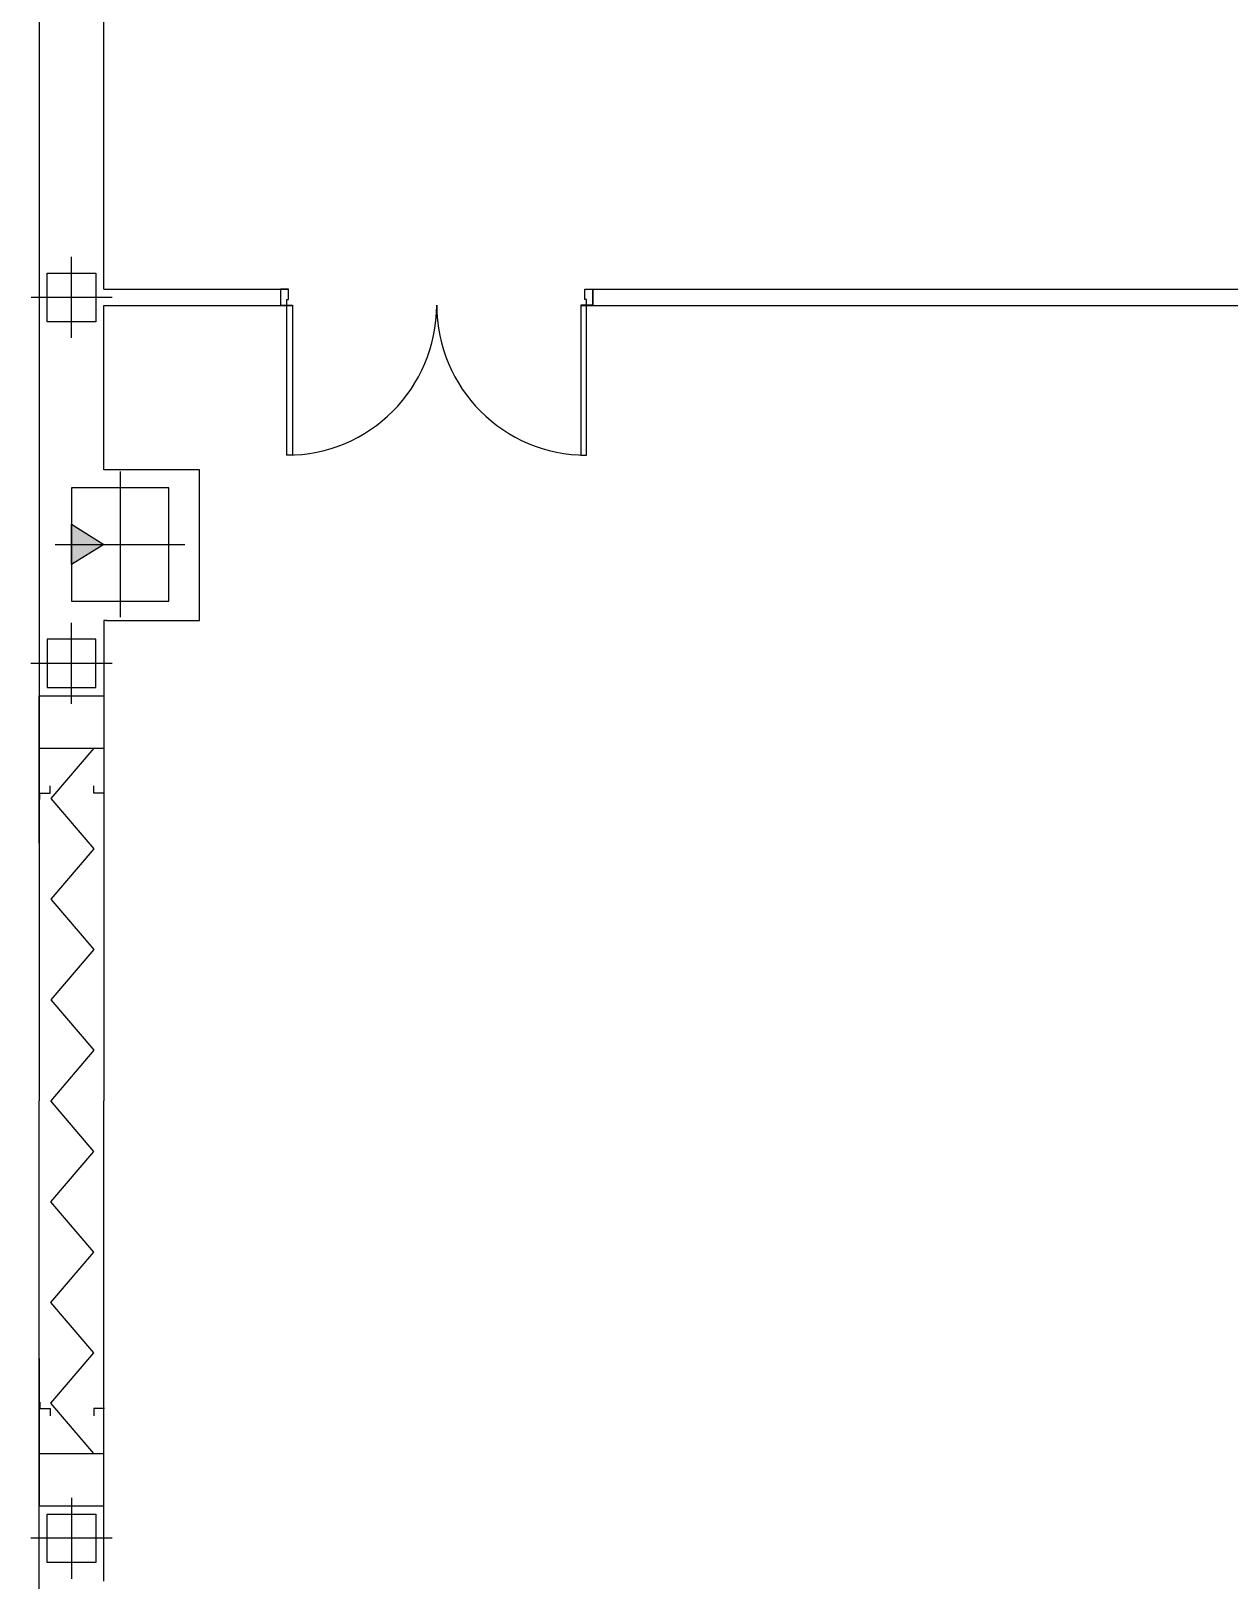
# Model space of a CAD drawing. Header units: millimetres. Extents: x 2385.3 to 2433.2, y 1897.2 to 1967.
# Drawn here: x 2385.91 to 2393.3, y 1908.55 to 1918.11 of the extents above; entities that cross this region are included whole.
import ezdxf

# ---------------------------------------------------------------- set-up
doc = ezdxf.new("R2010")
doc.units = ezdxf.units.MM
doc.linetypes.add('PLANTA1$0$CONTINUA', pattern=[0])

msp = doc.modelspace()

# ---------------------------------------------------------------- hatches: boundary and pattern name
msp.add_hatch(color=256).paths.add_polyline_path([(2386.1606, 1915.0695), (2386.3606, 1914.9445), (2386.1606, 1914.8195)])

# ---------------------------------------------------------------- linework, layer by layer
for p, q in [((2385.9606, 1921.0281, 0), (2385.9606, 1915.7161, 0)), ((2385.9606, 1917.9404, 0), (2385.9606, 1914.9261, 0)), ((2386.1606, 1916.2191), (2386.1606, 1916.7191)), ((2386.0107, 1916.6191), (2386.3107, 1916.6191)), ((2386.0107, 1916.3191), (2386.0107, 1916.6191)), ((2386.3107, 1916.6191), (2386.3107, 1916.3191)), ((2386.4106, 1916.4691), (2385.9107, 1916.4691)), ((2386.3606, 1916.5191), (2387.4982, 1916.5191)), ((2389.3282, 1916.5191), (2402.9051, 1916.5191)), ((2389.3757, 1916.4198, 0), (2389.3757, 1916.5191, 0)), ((2386.3606, 1916.4191), (2387.5232, 1916.4191)), ((2389.3032, 1916.4191), (2409.5051, 1916.4191)), ((2386.3107, 1916.3191), (2386.0107, 1916.3191)), ((2385.9606, 1915.4045, 0), (2385.9606, 1914.0102, 0)), ((2386.4606, 1915.3945, 0), (2386.4606, 1914.4945, 0)), ((2386.7606, 1915.2945, 0), (2386.1606, 1915.2945, 0)), ((2386.1606, 1915.2945, 0), (2386.1606, 1914.5945, 0)), ((2386.7606, 1914.5945, 0), (2386.7606, 1915.2945, 0)), ((2386.1606, 1915.0695, 0), (2386.3606, 1914.9445, 0)), ((2386.1606, 1914.8195, 0), (2386.1606, 1915.0695, 0)), ((2386.0606, 1914.9445, 0), (2386.8606, 1914.9445, 0)), ((2386.3606, 1914.9445, 0), (2386.1606, 1914.8195, 0)), ((2386.1606, 1914.5945, 0), (2386.4606, 1914.5945, 0)), ((2386.4606, 1914.5945, 0), (2386.7606, 1914.5945, 0)), ((2386.1606, 1913.9603, 0), (2386.1606, 1914.4602, 0)), ((2386.3764, 1914.475, 0), (2386.3606, 1914.475, 0)), ((2386.3606, 1914.475, 0), (2386.3606, 1914.0102, 0)), ((2386.3106, 1914.3603, 0), (2386.0106, 1914.3603, 0)), ((2386.0106, 1914.3603, 0), (2386.0106, 1914.0603, 0)), ((2386.3106, 1914.0603, 0), (2386.3106, 1914.3603, 0)), ((2386.4105, 1914.2103, 0), (2385.9106, 1914.2103, 0)), ((2385.9606, 1914.0102, 0), (2385.9606, 1911.5102, 0)), ((2385.9606, 1914.0102, 0), (2386.3606, 1914.0102, 0)), ((2385.9606, 1913.0996, 0), (2385.9606, 1914.0102, 0)), ((2385.9606, 1914.0102, 0), (2386.3606, 1914.0102, 0)), ((2386.0106, 1914.0603, 0), (2386.3106, 1914.0603, 0)), ((2386.3606, 1914.0102, 0), (2386.3606, 1911.5102, 0)), ((2386.3606, 1914.0102, 0), (2386.3606, 1913.0996, 0)), ((2385.9647, 1913.6872, 0), (2386.3606, 1913.6872, 0)), ((2386.2973, 1913.6872, 0), (2386.0331, 1913.3764, 0)), ((2385.9647, 1913.3704, 0), (2385.9647, 1913.41, 0)), ((2385.9647, 1913.41, 0), (2386.028, 1913.41, 0)), ((2386.028, 1913.41, 0), (2386.028, 1913.4537, 0)), ((2386.2973, 1913.41, 0), (2386.2973, 1913.4537, 0)), ((2386.3647, 1913.4099, 0), (2386.2973, 1913.41, 0)), ((2386.0331, 1913.3764, 0), (2386.2973, 1913.0656, 0)), ((2386.2973, 1913.0656, 0), (2386.0331, 1912.7548, 0)), ((2386.0331, 1912.7548, 0), (2386.2973, 1912.444, 0)), ((2386.2973, 1912.444, 0), (2386.0331, 1912.1332, 0)), ((2386.0331, 1912.1332, 0), (2386.2973, 1911.8224, 0)), ((2386.2973, 1911.8224, 0), (2386.032, 1911.5102, 0)), ((2385.9606, 1909.0102, 0), (2385.9606, 1911.5102, 0)), ((2386.2973, 1911.1981, 0), (2386.032, 1911.5102, 0)), ((2386.3606, 1909.0102, 0), (2386.3606, 1911.5102, 0)), ((2386.0331, 1910.8873, 0), (2386.2973, 1911.1981, 0)), ((2386.2973, 1910.5765, 0), (2386.0331, 1910.8873, 0)), ((2386.0331, 1910.2657, 0), (2386.2973, 1910.5765, 0)), ((2386.2973, 1909.9549, 0), (2386.0331, 1910.2657, 0)), ((2386.0331, 1909.6441, 0), (2386.2973, 1909.9549, 0)), ((2385.9606, 1909.9209, 0), (2385.9606, 1909.0102, 0)), ((2386.3606, 1909.0102, 0), (2386.3606, 1909.9209, 0)), ((2385.9647, 1909.6501, 0), (2385.9647, 1909.6105, 0)), ((2385.9647, 1909.6105, 0), (2386.028, 1909.6105, 0)), ((2386.028, 1909.6105, 0), (2386.028, 1909.5668, 0)), ((2386.2973, 1909.3333, 0), (2386.0331, 1909.6441, 0)), ((2386.2973, 1909.6105, 0), (2386.2973, 1909.5668, 0)), ((2386.3647, 1909.6105, 0), (2386.2973, 1909.6105, 0)), ((2385.9647, 1909.3333, 0), (2386.3606, 1909.3333, 0)), ((2385.9606, 1907.616, 0), (2385.9606, 1909.0102, 0)), ((2385.9606, 1909.0102, 0), (2386.3606, 1909.0102, 0)), ((2385.9606, 1909.0102, 0), (2386.3606, 1909.0102, 0)), ((2386.1606, 1909.0602, 0), (2386.1606, 1908.5602, 0)), ((2386.3606, 1908.5455, 0), (2386.3606, 1909.0102, 0)), ((2386.0106, 1908.6602, 0), (2386.0106, 1908.9602, 0)), ((2386.0106, 1908.9602, 0), (2386.3106, 1908.9602, 0)), ((2386.3106, 1908.9602, 0), (2386.3106, 1908.6602, 0)), ((2386.4105, 1908.8102, 0), (2385.9106, 1908.8102, 0)), ((2386.3106, 1908.6602, 0), (2386.0106, 1908.6602, 0))]:
    msp.add_line(p, q)
at = {"linetype": 'PLANTA1$0$CONTINUA'}
for p, q in [((2386.3606, 1916.5191), (2386.3606, 1918.5191)), ((2386.3606, 1916.5191), (2386.3606, 1917.7731)), ((2386.3606, 1916.5191), (2386.3606, 1916.6086)), ((2386.3606, 1915.7161), (2386.3606, 1916.4191)), ((2386.3606, 1915.4045), (2386.3606, 1916.4191)), ((2386.9506, 1915.4045, 0), (2386.3606, 1915.4045, 0)), ((2386.9506, 1914.475, 0), (2386.9506, 1915.4045, 0)), ((2386.3764, 1914.475, 0), (2386.9506, 1914.475, 0))]:
    msp.add_line(p, q, dxfattribs=at)
at = {"color": 0, "linetype": 'ByBlock'}
for p, q in [((2387.4507, 1916.5204, 0), (2387.4507, 1916.4204, 0)), ((2387.4982, 1916.5204, 0), (2387.4507, 1916.5204, 0)), ((2387.4882, 1916.4554, 0), (2387.4982, 1916.4554, 0)), ((2387.4882, 1916.4204, 0), (2387.4882, 1916.4554, 0)), ((2387.4982, 1916.4554, 0), (2387.4982, 1916.5204, 0)), ((2389.3282, 1916.4554, 0), (2389.3282, 1916.5204, 0)), ((2389.3282, 1916.5204, 0), (2389.3757, 1916.5204, 0)), ((2389.3382, 1916.4554, 0), (2389.3282, 1916.4554, 0)), ((2389.3382, 1916.4204, 0), (2389.3382, 1916.4554, 0)), ((2389.3757, 1916.5204, 0), (2389.3757, 1916.4204, 0)), ((2387.4507, 1916.4204, 0), (2387.4882, 1916.4204, 0)), ((2387.4882, 1915.4954, 0), (2387.4882, 1916.4204, 0)), ((2387.4882, 1916.4204, 0), (2387.5232, 1916.4204, 0)), ((2387.5232, 1916.4204, 0), (2387.5232, 1915.4954, 0)), ((2389.3382, 1916.4204, 0), (2389.3032, 1916.4204, 0)), ((2389.3032, 1916.4204, 0), (2389.3032, 1915.4954, 0)), ((2389.3382, 1915.4954, 0), (2389.3382, 1916.4204, 0)), ((2389.3757, 1916.4204, 0), (2389.3382, 1916.4204, 0)), ((2387.5232, 1915.4954, 0), (2387.4882, 1915.4954, 0)), ((2389.3032, 1915.4954, 0), (2389.3382, 1915.4954, 0))]:
    msp.add_line(p, q, dxfattribs=at)
for centre, start, end in [((2387.4882, 1916.4204, 0), 270, 0), ((2389.3382, 1916.4204, 0), 180, 270)]:
    msp.add_arc(centre, 0.925, start, end, dxfattribs=at)

doc.saveas('drawing.dxf')
